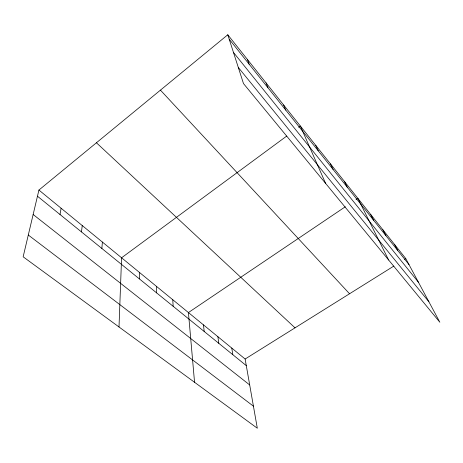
<?xml version="1.0" encoding="UTF-8"?>
<svg xmlns="http://www.w3.org/2000/svg" width="463" height="463" viewBox="0 0 463 463"><rect width="100%" height="100%" fill="white"/><g stroke="black" fill="none" stroke-linecap="round" stroke-linejoin="round"><path stroke-width="0.69" d="M139.38 278.894L139.386 272.377M119.003 326.971L121.578 257.781L286.707 136.081M101.872 248.469L102.375 242.051M81.453 231.905L82.246 225.556M60.011 214.514L61.122 208.246M38.921 190.056L23.15 256.803L257.312 428.229L245.13 359.022L38.921 190.056L227.784 34.771L405.791 258.609L439.85 322.248L243.486 83.572L227.784 34.771M298.647 127.279L300.354 126.023L325.634 183.423M345.3 206.776L188.424 312.56L194.553 382.288M356.053 199.524L357.841 198.314L388.642 260.003M245.13 359.022L393.834 266.08M404.593 259.355L405.791 258.609M28.295 235.025L253.429 406.178M33.145 214.502L249.69 384.944M37.462 196.219L246.293 365.625M96.431 142.772L295.018 327.839M160.447 90.135L349.548 293.756M238.295 67.436L428.917 301.824M233.462 52.423L418.459 282.28M229.208 39.199L409.008 264.616M394.563 244.493L397.711 250.46M382.855 229.764L385.922 235.679M370.626 214.386L373.606 220.232M344.466 181.496L347.233 187.174M330.46 163.879L333.1 169.446M315.772 145.411L318.266 150.851M283.64 105.008L285.787 110.136M266.028 82.86L267.961 87.785M247.439 59.484L249.135 64.178M231.778 348.078L232.808 354.687M217.894 336.705L218.791 343.315M203.46 324.876L204.2 331.479M172.763 299.729L173.168 306.303M156.43 286.342L156.639 292.9"/></g></svg>
